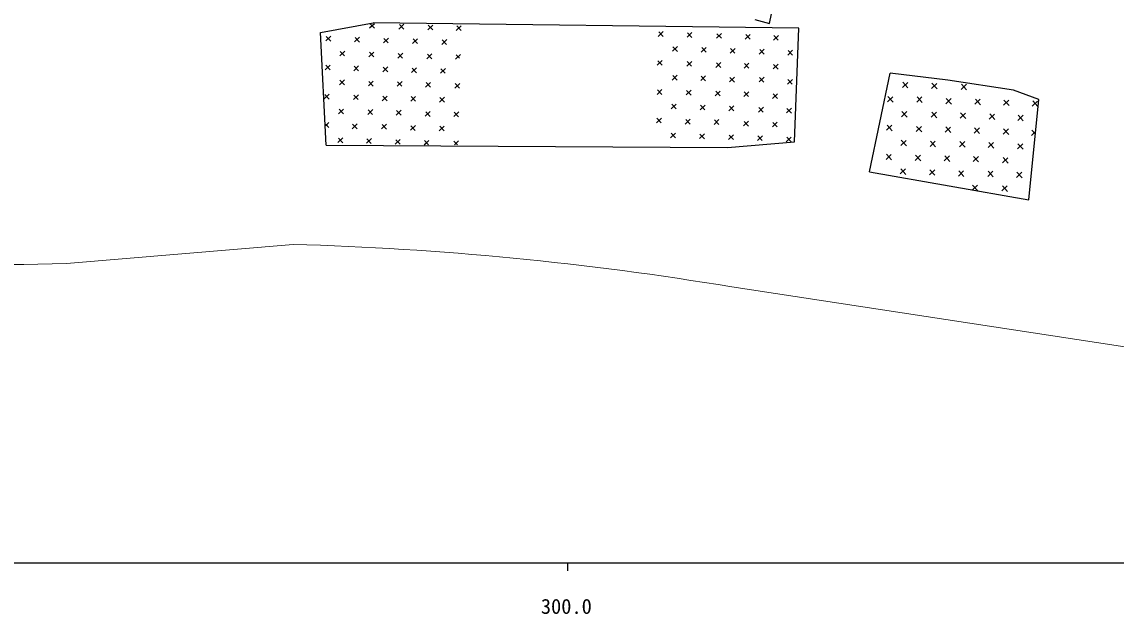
# Model space of a CAD drawing. Units: millimetres, scale not verified. Extents: x 40000 to 680000, y 20000 to 380000.
# Drawn here: x 301264 to 435076, y 198715 to 271084 of the extents above; entities that cross this region are included whole.
import ezdxf
from ezdxf.enums import TextEntityAlignment as Align

# ---------------------------------------------------------------- set-up
doc = ezdxf.new("R2010")
doc.units = ezdxf.units.MM
doc.header["$LTSCALE"] = 1000
for name, color, linetype, lineweight in [('M-BGD', 7, 'Continuous', 25), ('M-STR-HTXT', 7, 'Continuous', 13), ('M-TTL-BAND', 7, 'Continuous', 25)]:
    doc.layers.add(name, color=color, linetype=linetype, lineweight=lineweight)
doc.styles.add('ＭＳ ゴシック', font='')
doc.styles.get('ＭＳ ゴシック').set_extended_font_data('MS Gothic')

msp = doc.modelspace()

# ---------------------------------------------------------------- linework, layer by layer
at = {"layer": 'M-BGD'}
for p, q in [((392701, 270900), (393333, 274056)), ((337767, 269798), (344220, 270987)), ((343775, 270339), (344366, 270906)), ((344369, 270327), (343832, 270893)), ((396296, 270307), (344220, 270987)), ((347368, 270215), (347974, 270797)), ((347962, 270203), (347424, 270768)), ((350905, 270112), (351511, 270694)), ((351499, 270100), (350962, 270666)), ((354383, 270037), (354989, 270619)), ((354383, 270037), (354989, 270619)), ((354977, 270025), (354440, 270590)), ((354977, 270025), (354440, 270590)), ((390905, 271361), (392701, 270900)), ((395751, 256426), (396296, 270307)), ((338475, 256030), (337767, 269798)), ((338434, 268751), (339039, 269333)), ((339028, 268739), (338490, 269304)), ((341956, 268635), (342562, 269217)), ((342550, 268623), (342013, 269189)), ((345479, 268520), (346085, 269102)), ((346073, 268508), (345535, 269073)), ((349042, 268449), (349647, 269031)), ((349636, 268437), (349098, 269002)), ((379080, 269315), (379685, 269897)), ((379674, 269303), (379136, 269869)), ((382602, 269199), (383208, 269781)), ((383196, 269188), (382659, 269753)), ((386210, 269088), (386815, 269670)), ((386803, 269076), (386266, 269642)), ((389732, 268973), (390338, 269555)), ((390326, 268961), (389788, 269526)), ((393170, 268853), (393776, 269435)), ((393764, 268841), (393227, 269407)), ((352607, 268335), (353212, 268917)), ((353200, 268323), (352663, 268889)), ((353200, 268323), (353111, 268418)), ((380826, 267498), (381431, 268080)), ((381419, 267486), (380882, 268052)), ((384348, 267383), (384954, 267964)), ((384942, 267371), (384404, 267936)), ((387871, 267267), (388476, 267849)), ((388465, 267255), (387927, 267821)), ((391436, 267154), (392041, 267736)), ((392030, 267142), (391492, 267707)), ((340137, 266932), (340743, 267514)), ((340731, 266920), (340194, 267485)), ((343702, 266818), (344308, 267400)), ((344296, 266807), (343758, 267372)), ((347227, 266661), (347833, 267243)), ((347821, 266649), (347283, 267214)), ((350790, 266590), (351395, 267171)), ((351383, 266578), (350846, 267143)), ((354310, 266516), (354916, 267098)), ((354310, 266516), (354916, 267098)), ((354767, 266648), (354366, 267070)), ((354767, 266648), (354366, 267070)), ((378964, 265792), (379570, 266374)), ((379558, 265780), (379021, 266346)), ((394916, 267036), (395522, 267618)), ((395510, 267024), (394972, 267590)), ((338360, 265230), (338966, 265812)), ((338954, 265218), (338417, 265784)), ((341841, 265113), (342447, 265695)), ((342435, 265101), (341897, 265666)), ((345406, 264999), (346011, 265581)), ((346000, 264987), (345462, 265553)), ((348928, 264884), (349534, 265466)), ((349522, 264872), (348985, 265437)), ((352449, 264811), (353055, 265392)), ((352449, 264811), (353055, 265392)), ((353043, 264799), (352505, 265364)), ((353043, 264799), (352505, 265364)), ((382571, 265681), (383177, 266263)), ((383165, 265669), (382628, 266235)), ((386138, 265526), (386744, 266107)), ((386732, 265514), (386195, 266079)), ((389574, 265448), (390180, 266030)), ((390168, 265436), (389631, 266002)), ((393139, 265335), (393745, 265917)), ((393733, 265323), (393196, 265888)), ((340106, 263413), (340712, 263995)), ((340700, 263402), (340163, 263967)), ((343631, 263256), (344237, 263838)), ((344225, 263244), (343687, 263809)), ((347149, 263225), (347755, 263807)), ((347743, 263213), (347206, 263778)), ((350630, 263107), (351235, 263689)), ((351224, 263095), (350686, 263661)), ((380795, 263980), (381400, 264562)), ((381388, 263968), (380851, 264533)), ((384273, 263904), (384878, 264486)), ((384867, 263892), (384329, 264458)), ((387798, 263747), (388403, 264328)), ((388391, 263735), (387854, 264300)), ((391415, 263743), (392021, 264325)), ((392009, 263731), (391472, 264297)), ((394887, 263475), (395493, 264057)), ((395481, 263464), (394944, 264029)), ((404936, 252771), (407427, 264822)), ((414516, 263978), (407427, 264822)), ((408944, 263061), (409590, 263688)), ((409624, 263011), (408996, 263699)), ((422540, 262732), (414516, 263978)), ((354195, 262994), (354800, 263576)), ((354195, 262994), (354800, 263576)), ((354788, 262982), (354251, 263547)), ((354788, 262982), (354251, 263547)), ((378935, 262232), (379541, 262814)), ((379529, 262220), (378992, 262785)), ((382498, 262161), (383104, 262743)), ((383092, 262149), (382554, 262714)), ((386063, 262047), (386669, 262629)), ((386657, 262035), (386119, 262601)), ((389541, 261972), (390147, 262554)), ((390135, 261960), (389598, 262526)), ((393070, 261730), (393676, 262312)), ((393664, 261718), (393127, 262283)), ((412509, 262948), (413154, 263574)), ((413189, 262898), (412561, 263586)), ((416116, 262837), (416762, 263463)), ((416796, 262787), (416168, 263475)), ((425640, 261605), (422540, 262732)), ((338247, 261665), (338853, 262247)), ((338841, 261654), (338303, 262219)), ((341810, 261594), (342416, 262176)), ((342404, 261582), (341866, 262148)), ((345335, 261437), (345940, 262019)), ((345928, 261425), (345391, 261990)), ((348811, 261403), (349416, 261985)), ((349405, 261392), (348867, 261957)), ((352333, 261288), (352939, 261870)), ((352333, 261288), (352939, 261870)), ((352927, 261276), (352390, 261842)), ((352927, 261276), (352390, 261842)), ((380679, 260457), (381285, 261039)), ((381273, 260445), (380735, 261011)), ((407127, 261315), (407773, 261942)), ((407807, 261266), (407179, 261954)), ((410687, 261287), (411333, 261913)), ((411368, 261237), (410739, 261925)), ((414257, 261089), (414902, 261715)), ((414937, 261039), (414309, 261727)), ((417819, 261018), (418465, 261644)), ((418500, 260968), (417871, 261656)), ((421300, 260900), (421945, 261526)), ((421980, 260850), (421352, 261538)), ((424423, 249359), (425640, 261605)), ((424822, 260785), (425468, 261411)), ((425503, 260735), (424874, 261423)), ((339993, 259849), (340599, 260430)), ((340587, 259837), (340049, 260402)), ((343556, 259777), (344161, 260359)), ((344150, 259766), (343612, 260331)), ((347034, 259702), (347640, 260284)), ((347628, 259690), (347090, 260256)), ((350601, 259546), (351207, 260128)), ((351195, 259535), (350657, 260100)), ((354077, 259513), (354683, 260095)), ((354077, 259513), (354683, 260095)), ((354671, 259501), (354133, 260067)), ((354671, 259501), (354133, 260067)), ((384202, 260342), (384807, 260924)), ((384796, 260330), (384258, 260895)), ((387724, 260226), (388330, 260808)), ((388318, 260214), (387781, 260780)), ((391334, 260073), (391939, 260655)), ((391927, 260061), (391390, 260626)), ((394772, 259953), (395377, 260535)), ((395366, 259941), (394828, 260506)), ((408830, 259496), (409476, 260123)), ((409511, 259447), (408882, 260135)), ((412478, 259430), (413123, 260056)), ((413158, 259380), (412530, 260068)), ((416000, 259314), (416646, 259940)), ((416681, 259264), (416052, 259952)), ((419565, 259201), (420211, 259827)), ((420246, 259151), (419617, 259839)), ((423048, 259041), (423693, 259667)), ((423728, 258991), (423100, 259679)), ((338808, 258178), (338416, 258589)), ((338420, 258387), (338820, 258771)), ((341654, 258027), (342260, 258609)), ((342248, 258015), (341711, 258581)), ((345257, 258001), (345863, 258583)), ((345851, 257989), (345313, 258554)), ((348782, 257843), (349388, 258425)), ((349376, 257831), (348838, 258397)), ((352302, 257770), (352908, 258352)), ((352302, 257770), (352908, 258352)), ((352896, 257758), (352359, 258323)), ((352896, 257758), (352359, 258323)), ((378860, 258754), (379466, 259335)), ((379454, 258742), (378916, 259307)), ((382385, 258596), (382990, 259178)), ((382979, 258584), (382441, 259149)), ((385903, 258565), (386509, 259147)), ((386497, 258553), (385959, 259118)), ((389515, 258369), (390120, 258951)), ((390108, 258357), (389571, 258923)), ((393037, 258254), (393643, 258836)), ((393631, 258242), (393094, 258807)), ((407009, 257835), (407655, 258461)), ((407690, 257785), (407061, 258473)), ((410619, 257682), (411264, 258308)), ((411299, 257632), (410670, 258320)), ((380587, 256916), (381193, 257498)), ((381181, 256904), (380644, 257470)), ((384129, 256821), (384734, 257403)), ((384722, 256809), (384185, 257375)), ((387693, 256708), (388299, 257290)), ((388287, 256696), (387750, 257261)), ((391216, 256592), (391822, 257174)), ((391810, 256580), (391272, 257146)), ((394741, 256435), (395346, 257016)), ((395335, 256423), (394797, 256988)), ((414181, 257611), (414827, 258237)), ((414862, 257561), (414233, 258249)), ((417704, 257495), (418350, 258121)), ((418384, 257445), (417756, 258133)), ((421269, 257382), (421914, 258008)), ((421949, 257332), (421321, 258020)), ((424709, 257220), (425201, 257696)), ((425175, 257404), (424761, 257858)), ((338475, 256030), (387557, 255748)), ((339920, 256328), (340525, 256910)), ((340514, 256316), (339976, 256882)), ((343398, 256253), (344004, 256835)), ((343992, 256241), (343454, 256806)), ((346921, 256137), (347526, 256719)), ((347514, 256125), (346977, 256691)), ((350471, 256048), (351049, 256604)), ((350490, 256067), (351049, 256604)), ((350998, 256051), (350499, 256575)), ((350998, 256051), (350580, 256491)), ((354533, 256056), (354104, 256506)), ((354533, 256056), (354104, 256506)), ((354156, 256056), (354654, 256535)), ((354156, 256056), (354654, 256535)), ((387557, 255748), (395751, 256426)), ((408757, 255976), (409403, 256602)), ((409438, 255926), (408809, 256614)), ((412322, 255863), (412968, 256489)), ((413003, 255813), (412374, 256501)), ((415925, 255836), (416571, 256462)), ((416605, 255786), (415977, 256474)), ((419448, 255720), (420093, 256347)), ((420128, 255671), (419499, 256359)), ((423015, 255565), (423660, 256191)), ((423695, 255515), (423066, 256203)), ((406938, 254272), (407584, 254899)), ((407619, 254223), (406990, 254911)), ((410503, 254159), (411149, 254785)), ((411184, 254109), (410555, 254797)), ((414066, 254088), (414711, 254714)), ((414746, 254038), (414118, 254726)), ((417586, 254015), (418232, 254641)), ((418267, 253965), (417638, 254653)), ((421196, 253861), (421841, 254488)), ((421876, 253811), (421247, 254499)), ((408682, 252498), (409328, 253124)), ((409362, 252448), (408734, 253136)), ((412247, 252384), (412892, 253011)), ((412927, 252335), (412299, 253023)), ((404936, 252771), (424423, 249359)), ((415783, 252243), (416429, 252869)), ((416463, 252193), (415835, 252881)), ((419374, 252200), (420020, 252826)), ((420055, 252150), (419426, 252838)), ((422897, 252084), (423543, 252711)), ((423577, 252035), (422949, 252723)), ((418151, 250442), (417523, 251130)), ((417534, 250553), (418116, 251118)), ((421118, 250425), (421764, 251052)), ((421798, 250376), (421170, 251064))]:
    msp.add_line(p, q, dxfattribs=at)
at = {"layer": 'M-STR-HTXT'}
for p, q in [((306718, 241558), (334420, 243896)), ((459987, 227759), (388063, 238704))]:
    msp.add_line(p, q, dxfattribs=at)
for centre, radius, start, end in [((323363, -150061), 394112, 80.55122, 88.39233), ((293746, 735444), 494057, 265.03662, 271.50453)]:
    msp.add_arc(centre, radius, start, end, dxfattribs=at)
at = {"layer": 'M-TTL-BAND'}
for p, q in [((40000, 205000), (579000, 205000)), ((368000, 205000), (368000, 204000))]:
    msp.add_line(p, q, dxfattribs=at)

# ---------------------------------------------------------------- texts
at = {"layer": 'M-TTL-BAND', "style": 'ＭＳ ゴシック'}
msp.add_text('300.0', height=1833, dxfattribs=at).set_placement((367844, 198195), align=Align.BOTTOM_CENTER)

doc.saveas('drawing.dxf')
